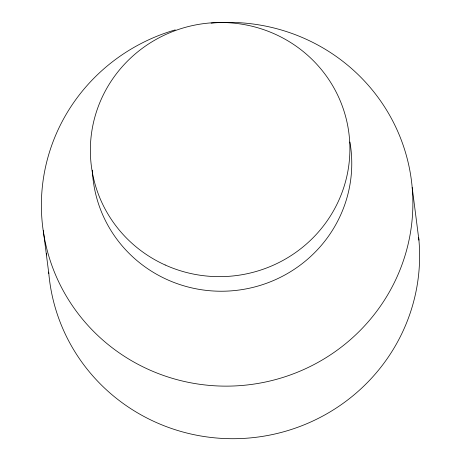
<?xml version="1.0" encoding="UTF-8"?>
<svg xmlns="http://www.w3.org/2000/svg" width="461" height="461" viewBox="0 0 461 461"><rect width="100%" height="100%" fill="white"/><g stroke="black" fill="none" stroke-linecap="round" stroke-linejoin="round"><path stroke-width="0.69" d="M412.192 187.581L418.928 240.164M48.808 273.5L43.501 232.056A185.812 181.818 -7.3 0 1 43.38 230.633M211.121 23.131A185.812 181.818 -7.3 0 1 400.194 269.391A185.812 181.818 -7.3 0 1 90.085 327.759A185.812 181.818 -7.3 0 1 175.278 29.879M418.651 237.317A185.812 181.818 -7.3 0 1 250.605 437.881A185.812 181.818 -7.3 0 1 48.693 272.076M46.434 254.962A185.812 181.818 -7.3 0 1 46.313 253.538M349.905 142.028A129.812 127.023 -7.3 0 1 235.704 290.447A129.812 127.023 -7.3 0 1 92.344 170.195M165.171 264.989A129.812 127.023 -7.3 0 0 349.415 137.937A129.812 127.023 -7.3 0 0 145.797 45.823A129.812 127.023 -7.3 0 0 165.171 264.989"/></g></svg>
